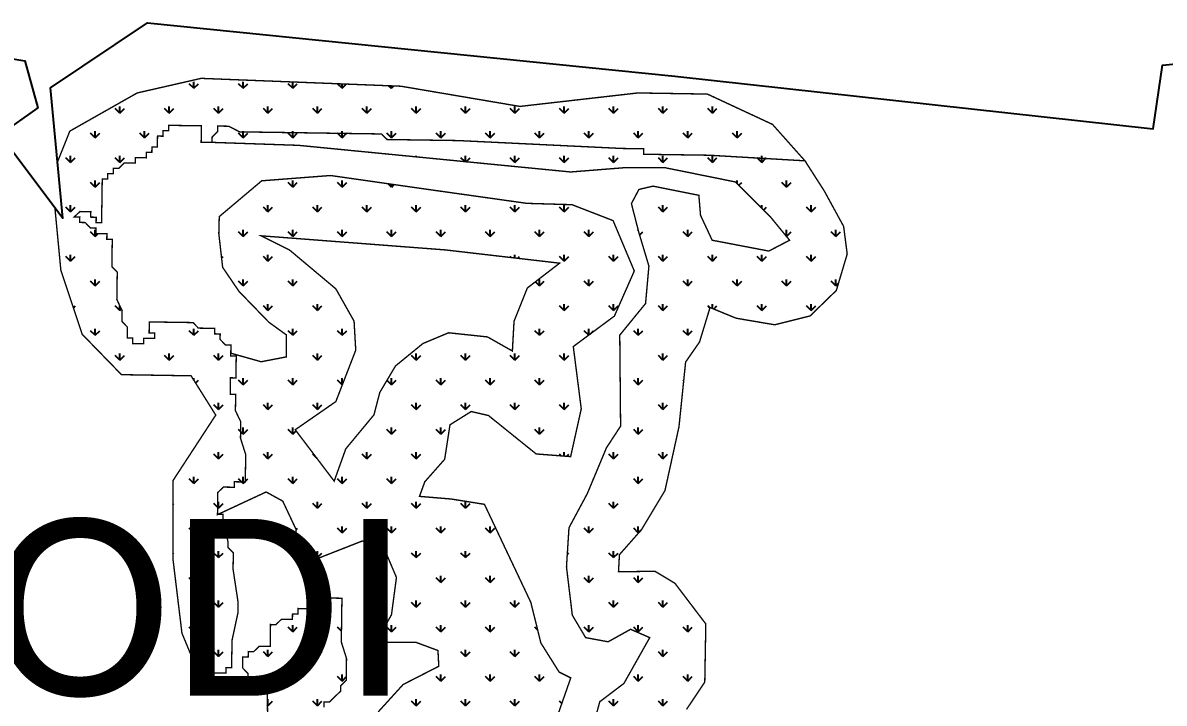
# Model space of a CAD drawing. Header units: metres. Extents: x 264592 to 266705, y 2149023 to 2150025.
# Drawn here: x 265404 to 266234, y 2149498 to 2149993 of the extents above; entities that cross this region are included whole.
import ezdxf

# ---------------------------------------------------------------- set-up
doc = ezdxf.new("R2010")
doc.units = ezdxf.units.M
for name, color, linetype in [('MANGROOVES BUFFER ZONE', 120, 'Continuous'), ('village', 3, 'Continuous'), ('VILLAGE NAME', 250, 'Continuous')]:
    doc.layers.add(name, color=color, linetype=linetype)
doc.styles.get("Standard").update_dxf_attribs({"font": 'simplex.shx'})
pattern_1 = [(90, (0, 0), (-17.96051224, 17.96051224), [4.7625, -31.15852448]), (45, (0, 0), (-17.96051224213831, 17.96051224213831), [4.7625, -20.6375]), (135, (0, 0), (-17.96051224213831, -17.9605122421383), [4.7625, -20.6375])]

msp = doc.modelspace()

# ---------------------------------------------------------------- hatches: boundary and pattern name
at = {"layer": 'MANGROOVES BUFFER ZONE'}
h = msp.add_hatch(dxfattribs=at)
h.set_pattern_fill('GRASS', color=256)
h.set_pattern_definition(pattern_1)
h.paths.add_polyline_path([(265901.7799352084, 2149940.981038691), (265851.1523180434, 2149941.797127904), (265765.4118471451, 2149932.004416469), (265678.8548869985, 2149946.693447709), (265533.5044631897, 2149952.40589264), (265486.9596591947, 2149941.797127904), (265437.965093912, 2149914.051100201), (265424.8998716109, 2149881.408752693), (265431.4325194543, 2149812.85980856), (265446.9474296574, 2149766.344483114), (265475.5275621616, 2149736.966348808), (265526.1552527123, 2149736.150295508), (265544.1199242031, 2149707.588250416), (265512.9914000364, 2149659.939938589), (265512.9914000364, 2149602.815812493), (265519.5239744941, 2149548.955935514), (265531.7726341613, 2149519.577801208), (265538.0181283334, 2149517.393262347), (265543.6710957587, 2149520.116100311), (265547.6459687054, 2149520.057118654), (265551.6208416522, 2149519.998136759), (265551.6798332632, 2149523.97367239), (265555.6547890007, 2149523.914689541), (265555.7137806118, 2149527.890225172), (265555.7727722228, 2149531.865760326), (265555.8907554448, 2149539.81683135), (265555.9497470558, 2149543.792366743), (265560.2195780575, 2149563.611062288), (265560.2785696685, 2149567.586597919), (265560.3375612795, 2149571.562133074), (265556.7166379988, 2149595.474327803), (265556.7756296098, 2149599.449863434), (265556.8346212506, 2149603.425398827), (265556.8936128616, 2149607.400934458), (265552.977648735, 2149611.4354527), (265553.0366403461, 2149615.410988092), (265549.2977338433, 2149631.372112036), (265549.3567254543, 2149635.34764719), (265545.8031464874, 2149635.400377423), (265545.3788290762, 2149635.202875144), (265545.4408441186, 2149639.382164478), (265545.4998357296, 2149643.357700109), (265545.5588273406, 2149647.333235502), (265545.6178189516, 2149651.308770895), (265549.6516835093, 2149655.225324631), (265553.6265564561, 2149655.166342735), (265557.6015121937, 2149655.107359886), (265557.6605038047, 2149659.082895517), (265561.6353767514, 2149659.023913622), (265565.6103325188, 2149658.964930773), (265565.6693241298, 2149662.940466166), (265565.7283157408, 2149666.916001558), (265565.7873073518, 2149670.891537189), (265565.9052905738, 2149678.842607975), (265562.1073096395, 2149690.828197241), (265562.1663012505, 2149694.803732872), (265562.2252928615, 2149698.779268265), (265562.2842844725, 2149702.754803658), (265558.4273959994, 2149710.764939308), (265558.4863876104, 2149714.740474939), (265558.5453792214, 2149718.716010094), (265558.6043708324, 2149722.691545725), (265554.6294150949, 2149722.750528574), (265554.6884067059, 2149726.726064205), (265554.7473983169, 2149730.70159936), (265554.8063899279, 2149734.677134991), (265558.7813456655, 2149734.618152142), (265558.8403372765, 2149738.593687773), (265558.8993288875, 2149742.569223166), (265558.9583204985, 2149746.544758558), (265559.0173121095, 2149750.520294189), (265555.0423563719, 2149750.579277039), (265555.1013479829, 2149754.554812431), (265555.1603395939, 2149758.530347824), (265551.1854666471, 2149758.58932972), (265547.2695853114, 2149762.623846769), (265547.3285769224, 2149766.599382401), (265543.3536211848, 2149766.658365488), (265543.4126127958, 2149770.633900881), (265539.4377398789, 2149770.692882776), (265535.4628669322, 2149770.751864433), (265531.4879111946, 2149770.810847521), (265527.5720298588, 2149774.845364571), (265523.5970740914, 2149774.904347658), (265519.6222011447, 2149774.963329554), (265515.6473282278, 2149775.022311211), (265511.6723724604, 2149775.081294298), (265503.722543776, 2149775.199259043), (265499.7476708591, 2149775.2582407), (265495.7727979124, 2149775.317222595), (265495.7138063014, 2149771.341687202), (265495.6548146904, 2149767.36615181), (265499.6296876371, 2149767.307169914), (265499.5706960261, 2149763.331634283), (265495.5958230793, 2149763.390616179), (265491.6208673418, 2149763.449599266), (265491.5618757308, 2149759.474063873), (265487.587002784, 2149759.53304553), (265483.6120470166, 2149759.592028618), (265483.6710386276, 2149763.567564011), (265479.6961657107, 2149763.626545668), (265479.7551573217, 2149767.602081299), (265479.8141489327, 2149771.577616692), (265475.898267597, 2149775.61213398), (265476.0162508488, 2149783.563205242), (265472.1592782736, 2149791.573259115), (265472.2772615254, 2149799.524329901), (265472.4542363584, 2149811.450936317), (265468.5383550823, 2149815.485453367), (265468.5973466933, 2149819.460988998), (265468.6563383043, 2149823.43652463), (265468.7743215263, 2149831.387595415), (265468.8333131373, 2149835.363131046), (265464.8583573699, 2149835.422114134), (265464.9173489809, 2149839.397649288), (265460.9424760342, 2149839.456630945), (265456.9676030874, 2149839.515612841), (265457.0265946984, 2149843.491148472), (265453.0516389608, 2149843.550131559), (265449.1357576251, 2149847.584648848), (265445.1608018577, 2149847.643631935), (265445.2197934687, 2149851.619167089), (265441.2449205518, 2149851.678148746), (265445.2787850797, 2149855.594702721), (265449.2537408471, 2149855.535719633), (265453.2286137938, 2149855.476737976), (265453.1696221828, 2149851.501202345), (265457.1445779204, 2149851.442219257), (265457.0855863094, 2149847.466684103), (265461.0604592562, 2149847.407702208), (265461.1194508672, 2149851.383237362), (265461.1784424782, 2149855.358772993), (265461.2374340892, 2149859.334308386), (265461.2964257002, 2149863.309844017), (265461.3554173112, 2149867.28537941), (265461.4144089222, 2149871.260914803), (265461.4734005332, 2149875.236450434), (265461.5323921442, 2149879.211985588), (265465.5072650909, 2149879.153003931), (265465.5662567019, 2149883.128539562), (265469.5412124991, 2149883.069556475), (265469.6002041101, 2149887.045092106), (265473.5750769973, 2149886.986110449), (265477.6090243459, 2149890.902662516), (265481.5838972926, 2149890.84368062), (265485.5587702394, 2149890.784698963), (265485.6177618504, 2149894.760234594), (265489.5927175879, 2149894.701251507), (265493.5675905347, 2149894.64226985), (265493.6265821755, 2149898.617805481), (265497.6015379131, 2149898.558822393), (265497.6605295241, 2149902.534357786), (265501.6354024708, 2149902.475375891), (265501.6943940818, 2149906.450911283), (265501.7533856928, 2149910.426446676), (265505.7282586098, 2149910.367465019), (265505.7872502208, 2149914.34300065), (265509.7622059584, 2149914.284017563), (265509.8211975694, 2149918.259552956), (265513.7960705161, 2149918.200571299), (265517.7710262835, 2149918.141588211), (265521.7458992004, 2149918.082606554), (265525.7207721472, 2149918.023624659), (265529.6957279146, 2149917.964641571), (265533.6706008613, 2149917.905659914), (265533.6116092503, 2149913.930124521), (265533.5526176393, 2149909.95458889), (265533.4936260283, 2149905.979053497), (265537.4685817659, 2149905.92007041), (265541.4434547126, 2149905.861088753), (265541.5024463236, 2149909.836624146), (265545.5363108516, 2149913.753177881), (265545.5953024626, 2149917.728713274), (265549.5702582002, 2149917.669730186), (265553.5451311469, 2149917.610748529), (265561.4359682202, 2149913.517248392), (265565.410841167, 2149913.458266497), (265569.3857969344, 2149913.399283648), (265573.3606698811, 2149913.340301752), (265617.084603399, 2149912.691497326), (265664.7834927142, 2149911.983709812), (265668.6994568706, 2149907.949191093), (265672.6743298173, 2149907.890209436), (265676.649202764, 2149907.831227541), (265680.6241585016, 2149907.772244453), (265720.3732191324, 2149907.182421684), (265839.561409384, 2149901.437418222), (265847.5111552477, 2149901.31945467), (265851.4861110151, 2149901.260471582), (265855.4609839618, 2149901.201489925), (265855.4019923508, 2149897.225954533), (265859.3769480884, 2149897.166971445), (265863.3518210351, 2149897.107989788), (265903.1008816659, 2149896.518167019), (265972.7546473501, 2149892.453070806), (265949.1413752232, 2149918.947455918)])
h = msp.add_hatch(dxfattribs=at)
h.set_pattern_fill('GRASS', color=256)
h.set_pattern_definition(pattern_1)
h.paths.add_polyline_path([(266179.6763732867, 2149274.633457579), (266160.4594482876, 2149266.471452135), (266147.7282776725, 2149269.352149376), (266121.3050975309, 2149277.994277013), (266111.2162522685, 2149277.51415482), (266101.607789769, 2149271.512681285), (266097.0437865935, 2149261.430187071), (266092.2395920365, 2149252.788095348), (266085.0332635083, 2149252.548016295), (266083.8321598298, 2149259.989856407), (266087.9157802425, 2149271.752724425), (266083.8321598298, 2149277.994277013), (266068.458663862, 2149284.955994932), (266055.9676846283, 2149297.198985143), (266053.3253592755, 2149306.081155919), (266056.2079493954, 2149309.682054405), (266064.6153082164, 2149305.841112779), (266078.7877738915, 2149298.399272667), (266097.5241693563, 2149295.278496373), (266111.2162522685, 2149299.839639244), (266118.1823160296, 2149315.68352794), (266115.780255444, 2149335.848480455), (266116.2606382068, 2149355.053188585), (266119.863802471, 2149362.975114977), (266128.7516174405, 2149369.456710704), (266145.5664084683, 2149370.176911949), (266170.3081021686, 2149374.978062047), (266186.6424370478, 2149373.777774522), (266198.4127687516, 2149364.655560606), (266199.6138724301, 2149351.692369151), (266193.848765576, 2149339.209299888), (266179.9165646681, 2149339.689422081), (266164.7832600817, 2149346.651140001), (266154.6944148193, 2149350.492081627), (266147.0076301426, 2149349.291758189), (266138.8404627029, 2149338.489134557), (266137.1589762616, 2149326.246108433), (266141.7229794371, 2149314.003118224), (266149.1695727324, 2149310.64229879), (266169.3472632572, 2149311.842586314), (266180.6372121981, 2149308.48176688), (266181.5980511095, 2149291.6776338)], flags=16)
h.paths.add_polyline_path([(265934.9954160881, 2149143.570060868), (265956.179353553, 2149139.814226832), (265956.0256139338, 2149145.038138473), (265949.1803430275, 2149166.320922042), (265943.8562842035, 2149157.959850302)])
h.paths.add_polyline_path([(265750.9862041448, 2149140.828385089), (265768.9168888883, 2149142.596074611), (265777.4788772158, 2149162.659797292), (265795.0437434374, 2149182.634733612), (265826.5392694674, 2149186.871832609), (265842.8927580132, 2149169.31812137), (265838.9800452711, 2149150.884124204), (265867.279809154, 2149155.575788401), (265932.5745090837, 2149143.999278757), (265915.7147780014, 2149150.738911648), (265914.573923979, 2149185.323403523), (265919.5176981287, 2149197.104946352), (265941.9548608327, 2149188.743874611), (265951.4621244582, 2149179.242633871), (265955.2649711997, 2149187.603705611), (265948.8000583533, 2149206.226154701), (265946.8986349825, 2149221.048064399), (265954.5479929546, 2149241.413196516), (265961.3931904752, 2149258.515444214), (265961.3931904752, 2149292.719903698), (265971.6610234489, 2149314.762787962), (265998.2813909544, 2149338.325873618), (266033.2680946771, 2149356.948286795), (266075.4802805946, 2149373.290433798), (266084.2269748717, 2149364.929326144), (266076.2408499429, 2149347.827114359), (266050.3811251714, 2149334.90540253), (266014.6338521004, 2149323.123859703), (265992.9573321304, 2149310.582252092), (265981.1682870743, 2149298.420640959), (265975.4639435762, 2149269.916918738), (265971.2807387747, 2149241.79326482), (265965.5763952766, 2149213.669574989), (265970.5201694265, 2149189.346388638), (265980.7902773567, 2149140.145086761), (265981.9205347501, 2149135.250410278), (266052.2848968845, 2149122.77506821), (266052.2848968845, 2149150.026359893), (266048.4819767572, 2149180.430315898), (266070.9190660755, 2149199.812865684), (266132.6308586912, 2149224.564638934), (266177.8853953877, 2149218.483833367), (266211.7312450879, 2149205.562157452), (266220.477939365, 2149195.680848408), (266211.7312450879, 2149178.198568318), (266181.6883155149, 2149168.697327577), (266167.997847088, 2149159.956187532), (266162.2935035899, 2149136.773170181), (266166.8569930656, 2149121.571156265), (266153.929356917, 2149104.50994316), (266297.9259518167, 2149076.217044775), (266308.7126432825, 2149105.036658715), (266310.2354698501, 2149190.042815413), (266322.4221186045, 2149218.054348642), (266349.2327018328, 2149238.149593836), (266393.7139734556, 2149227.797500003), (266407.8307902588, 2149221.527341807), (266411.7354553037, 2149232.453485248), (266410.1050513387, 2149232.886953354), (266386.3145568669, 2149237.216383219), (266378.4238026142, 2149241.309882164), (266374.5668300986, 2149249.319936037), (266370.7099403739, 2149257.329988956), (266370.8279235959, 2149265.281059742), (266367.0299426913, 2149277.266649246), (266367.0889343023, 2149281.242184877), (266369.105907608, 2149283.200460672), (266324.4137945175, 2149283.167734385), (266276.1293943524, 2149252.99505496), (266259.1949163973, 2149219.415457487), (266239.8357628882, 2149237.353624344), (266220.4766093493, 2149255.291791201), (266227.8006125391, 2149302.497361183), (266238.3634206355, 2149319.991586208), (266242.7357639968, 2149352.111183882), (266237.7507666647, 2149379.88728857), (266224.5232466161, 2149397.734410524), (266193.4432622194, 2149421.026301146), (266162.3058300018, 2149422.223740816), (266140.8116059601, 2149412.001167297), (266099.0840880871, 2149410.414022207), (266053.0293189287, 2149414.774662495), (266028.7082698941, 2149412.43888092), (265976.9635997117, 2149384.609529257), (265965.3835308254, 2149397.774380207), (265928.6145433784, 2149416.215999842), (265906.5225843489, 2149415.318065166), (265893.4218181372, 2149408.64831233), (265869.7426868677, 2149433.02444458), (265861.5965408087, 2149446.13834095), (265860.170669347, 2149465.771613121), (265864.2075065076, 2149473.311383963), (265886.5865104496, 2149493.572118998), (265899.8836703598, 2149513.477149963), (265900.6347565651, 2149555.718808889), (265878.1711091995, 2149585.269394875), (265863.68226403, 2149594.006024837), (265837.1203098893, 2149593.669769764), (265837.7916912138, 2149606.077060699), (265853.8993911445, 2149624.342230558), (265870.9157080352, 2149652.687380791), (265881.1056309342, 2149699.040088177), (265885.9413652122, 2149746.153322697), (265896.0788393617, 2149760.753469706), (265903.7097250223, 2149785.788775921), (265922.7102427781, 2149778.01068759), (265950.7088068128, 2149773.242617607), (265976.4529424906, 2149779.631360292), (265995.6028122306, 2149798.208546162), (266003.4968943596, 2149824.690856457), (266000.8915826082, 2149844.799931288), (265986.7565251589, 2149870.641891241), (265972.754647331, 2149892.453070807), (265903.1008816659, 2149896.518167019), (265863.3518210351, 2149897.107989788), (265859.3769480884, 2149897.166971445), (265855.4019923508, 2149897.225954533), (265855.4609839618, 2149901.201489925), (265851.4861110151, 2149901.260471582), (265847.5111552477, 2149901.31945467), (265839.561409384, 2149901.437418222), (265720.3732191324, 2149907.182421684), (265680.6241585016, 2149907.772244453), (265676.649202764, 2149907.831227541), (265672.6743298173, 2149907.890209436), (265668.6994568706, 2149907.949191093), (265664.7834927142, 2149911.983709812), (265617.084603399, 2149912.691497326), (265573.3606698811, 2149913.340301752), (265569.3857969344, 2149913.399283648), (265565.410841167, 2149913.458266497), (265561.4359682202, 2149913.517248392), (265553.5451311469, 2149917.610748529), (265549.5702582002, 2149917.669730186), (265545.5953024626, 2149917.728713274), (265545.5363108516, 2149913.753177881), (265541.5024463236, 2149909.836624146), (265541.4434547126, 2149905.861088753), (265604.2361650269, 2149903.715993263), (265802.2947638542, 2149884.346372193), (265840.4529037944, 2149887.372876607), (265871.3427776792, 2149887.372876607), (265922.2201997518, 2149877.08276878), (265947.658910788, 2149851.66013888), (265961.5896439821, 2149834.711706975), (265946.4475331122, 2149826.842788315), (265905.2610590609, 2149834.711706975), (265896.7814887155, 2149852.870733463), (265895.5701110396, 2149867.397940288), (265862.257481803, 2149874.056264365), (265851.9608816366, 2149871.635039286), (265846.509718788, 2149861.344931459), (265851.9608816366, 2149840.159400556), (265859.2290743062, 2149815.947401153), (265856.8063189544, 2149788.708861421), (265838.0301484426, 2149765.707420688), (265838.6387360155, 2149699.517895196), (265828.3421358491, 2149683.780093787), (265814.4114026551, 2149650.488545227), (265801.0863216062, 2149625.671230575), (265799.2692917852, 2149597.22209626), (265803.5090769579, 2149562.114637868), (265813.2000249792, 2149545.771521212), (265829.5534401393, 2149542.745016797), (265845.9069286851, 2149551.824530041), (265859.8376618791, 2149545.771521212), (265841.0614913673, 2149512.480008564), (265823.4966251456, 2149499.163396323), (265815.6315132288, 2149470.356783042), (265823.5054314291, 2149432.828135483), (265846.5213871136, 2149398.931307588), (265850.1555201412, 2149375.929902767), (265839.8588465892, 2149350.507272867), (265811.9974535868, 2149331.137651796), (265833.1963794504, 2149297.846103235), (265857.4237128108, 2149276.055292998), (265885.2851791988, 2149263.94927534), (265910.11823809, 2149271.818194), (265921.6262159323, 2149302.688517481), (265917.3864307596, 2149356.560281696), (265930.7114384228, 2149377.14049735), (265934.9512235955, 2149354.744371865), (265936.7683268022, 2149320.242228721), (265933.7399193053, 2149289.977184575), (265918.5978084354, 2149260.922770925), (265883.4681493778, 2149236.710735608), (265847.7382687167, 2149207.452048264), (265830.173402495, 2149202.004354682), (265826.5392694674, 2149212.294462509), (265841.6813803373, 2149226.821669335), (265835.0189131985, 2149259.507902646), (265802.9176616378, 2149308.537252615), (265769.6050324012, 2149320.643270274), (265745.9833511859, 2149324.880369272), (265724.1786997915, 2149323.669774689), (265706.6139069556, 2149300.668333955), (265702.3741217828, 2149269.192731139), (265698.1578200327, 2149204.931990341), (265731.4469658468, 2149220.16338117), (265733.0396555965, 2149205.310909427), (265721.9073941689, 2149194.892044169), (265698.5885390261, 2149174.009170891), (265707.724405766, 2149148.151250563)])
h = msp.add_hatch(dxfattribs=at)
h.set_pattern_fill('GRASS', color=256)
h.set_pattern_definition(pattern_1)
h.paths.add_polyline_path([(265739.5982819761, 2149642.686496752), (265715.4816876303, 2149646.542701445), (265692.3296748663, 2149648.470839704), (265696.1883681222, 2149659.07543852), (265710.6583394068, 2149675.464380288), (265714.5170326627, 2149700.529782614), (265729.9516589149, 2149710.170330257), (265742.4923202645, 2149707.278176738), (265777.2202660248, 2149679.320584981), (265802.3015887239, 2149677.392482635), (265810.01890185, 2149712.098468516), (265804.230898659, 2149757.409053215), (265834.1354961959, 2149779.582302021), (265848.6054674805, 2149812.360185556), (265833.1708412283, 2149848.994273785), (265803.2662436914, 2149860.562923774), (265770.4676078663, 2149861.526974947), (265701.9763713132, 2149871.167522591), (265627.697131569, 2149881.77215732), (265577.5344861708, 2149877.915916715), (265546.6652336664, 2149851.886427304), (265546.336832679, 2149839.490088169), (265549.1394323907, 2149814.983098588), (265561.050371087, 2149797.478085508), (265582.7703353888, 2149775.071652964), (265595.3818873202, 2149765.969047599), (265595.3818873202, 2149749.864429819), (265577.1651359653, 2149746.363441568), (265555.0718521774, 2149752.567044735), (265555.0423563719, 2149750.579277039), (265559.0173121095, 2149750.520294189), (265558.9583204985, 2149746.544758558), (265558.8993288875, 2149742.569223166), (265558.8403372765, 2149738.593687773), (265558.7813456655, 2149734.618152142), (265554.8063899279, 2149734.677134991), (265554.7473983169, 2149730.70159936), (265554.6884067059, 2149726.726064205), (265554.6294150949, 2149722.750528574), (265558.6043708324, 2149722.691545725), (265558.5453792214, 2149718.716010094), (265558.4863876104, 2149714.740474939), (265558.4273959994, 2149710.764939308), (265562.2842844725, 2149702.754803658), (265562.2252928615, 2149698.779268265), (265562.1663012505, 2149694.803732872), (265562.1073096395, 2149690.828197241), (265565.9052905738, 2149678.842607975), (265565.7873073518, 2149670.891537189), (265565.7283157408, 2149666.916001558), (265565.6693241298, 2149662.940466166), (265565.6103325188, 2149658.964930773), (265561.6353767514, 2149659.023913622), (265557.6605038047, 2149659.082895517), (265557.6015121937, 2149655.107359886), (265553.6265564561, 2149655.166342735), (265549.6516835093, 2149655.225324631), (265545.6178189516, 2149651.308770895), (265545.5588273406, 2149647.333235502), (265545.4998357296, 2149643.357700109), (265545.4408441186, 2149639.382164478), (265545.3818525076, 2149635.406628847), (265545.8031464874, 2149635.400377423), (265580.7680800723, 2149651.675113948), (265592.8454575261, 2149645.036793466), (265602.507344812, 2149624.518276512), (265601.9034539235, 2149602.792792198), (265606.7344342594, 2149594.343984762), (265620.0195201042, 2149603.999759559), (265650.8167812413, 2149616.069469076), (265667.1211747568, 2149609.431112681), (265675.5753536516, 2149589.51611532), (265671.9521550926, 2149562.359241971), (265660.4786685272, 2149542.444208697), (265671.3482642042, 2149542.444208697), (265689.4643303849, 2149542.444208697), (265705.7687239003, 2149536.409371896), (265706.3726147887, 2149524.943146058), (265680.4062606017, 2149511.66646918), (265662.2902678067, 2149491.751435907), (265663.4979761978, 2149466.405049512), (265679.1985522106, 2149435.627274081), (265690.6720387759, 2149390.365854412), (265703.3532337324, 2149347.518369465), (265728.1118061427, 2149343.89743147), (265769.7787363424, 2149346.311402104), (265804.1991960385, 2149352.346238906), (265825.9383873925, 2149369.243853779), (265827.1461691693, 2149391.572821773), (265800.5759974796, 2149426.574982965), (265788.4986200258, 2149455.542307355), (265789.7063284169, 2149480.28521007), (265802.3875967591, 2149516.494338622), (265793.9334178643, 2149520.718724384), (265780.6483320195, 2149541.840725018), (265773.3615727689, 2149571.346422642)])
h.paths.add_polyline_path([(265630.2762718379, 2149659.559726632), (265601.9370645721, 2149696.919726287), (265631.4822189723, 2149717.407429804), (265645.9532910425, 2149754.767429459), (265644.7473439081, 2149775.857718829), (265631.4822189723, 2149799.358351609), (265597.7163596802, 2149827.679635299), (265577.2156253238, 2149837.923487057), (265711.0731153579, 2149827.679635299), (265794.2818531466, 2149818.03833348), (265770.7663610327, 2149799.960937462), (265761.1189307289, 2149775.857718829), (265759.9130569801, 2149754.164843607), (265741.8242168925, 2149764.408695365), (265713.4850096267, 2149767.421588716), (265694.793159279, 2149759.588044455), (265674.8954351826, 2149743.318405996), (265663.4391942557, 2149724.035838271), (265659.2184159781, 2149707.766163899), (265638.7177550074, 2149683.060359413)], flags=16)
h = msp.add_hatch(dxfattribs=at)
h.set_pattern_fill('GRASS', color=256)
h.set_pattern_definition(pattern_1)
h.paths.add_polyline_path([(265639.0097999573, 2149514.724991322), (265639.0687915981, 2149518.700526714), (265639.1277832091, 2149522.676062346), (265639.1867748201, 2149526.651597977), (265639.2457664311, 2149530.627133131), (265635.4478683174, 2149542.612721205), (265635.5068599284, 2149546.588256836), (265635.5658515394, 2149550.563792229), (265635.6248431504, 2149554.539327621), (265635.6838347614, 2149558.514863014), (265635.7428263724, 2149562.490398645), (265635.8018179834, 2149566.465934277), (265635.8608095944, 2149570.441469431), (265635.9198012054, 2149574.417005062), (265631.9448454678, 2149574.47598815), (265627.9699725211, 2149574.534969807), (265623.9361079633, 2149570.618416071), (265619.9611522257, 2149570.677399158), (265611.9523319006, 2149566.819828749), (265607.9774590135, 2149566.878810406), (265604.0025860667, 2149566.937792301), (265603.9435944557, 2149562.96225667), (265599.9686386883, 2149563.021239519), (265599.9096470773, 2149559.045703888), (265595.9347741306, 2149559.104685783), (265591.959818393, 2149559.163668871), (265587.9259538352, 2149555.247115135), (265583.9510808885, 2149555.306097031), (265583.8920892775, 2149551.330561638), (265583.8330976665, 2149547.355026245), (265583.7741060555, 2149543.379490614), (265583.7151144445, 2149539.403955221), (265579.7401587069, 2149539.46293807), (265575.7652857602, 2149539.521919966), (265571.7313384116, 2149535.605367661), (265567.7564654946, 2149535.664349318), (265567.6974738836, 2149531.688813686), (265563.7226009369, 2149531.747795582), (265563.6636093259, 2149527.772260427), (265563.6046177149, 2149523.796724796), (265567.5204990506, 2149519.76220727), (265567.4615074396, 2149515.786671877), (265571.4363803267, 2149515.72769022), (265571.3773887157, 2149511.752154827), (265575.3523444533, 2149511.69317174), (265575.3074902927, 2149508.67038069), (265581.583762078, 2149508.969072386), (265582.1152946706, 2149463.01966552), (265589.7827789094, 2149440.031764024), (265605.6288787564, 2149415.511378857), (265629.6536675972, 2149394.566860748), (265629.1424628422, 2149363.91632542), (265616.879126036, 2149319.221470768), (265603.6216198719, 2149304.500247532), (265616.0087129772, 2149304.316439867), (265619.9836687148, 2149304.257456779), (265624.0175332725, 2149308.174010515), (265643.8920635879, 2149307.879099131), (265647.8669365048, 2149307.820117474), (265647.9259281158, 2149311.795652866), (265651.9008838832, 2149311.736669779), (265655.8757568002, 2149311.677688122), (265659.8507125676, 2149311.618705034), (265659.9097041786, 2149315.594240427), (265663.8845771253, 2149315.53525877), (265663.9435687363, 2149319.510794401), (265667.9184416831, 2149319.451812506), (265667.9774333239, 2149323.427348137), (265668.0364249051, 2149327.402883291), (265672.1293638945, 2149335.294971228), (265672.1883555055, 2149339.27050662), (265672.2473471165, 2149343.246042252), (265672.3063387275, 2149347.221577644), (265676.2812116742, 2149347.162595987), (265676.3402032852, 2149351.13813138), (265676.3991948962, 2149355.113667011), (265676.4581865072, 2149359.089202404), (265676.5171781182, 2149363.064738035), (265672.6012967825, 2149367.099254847), (265672.6602883935, 2149371.074790478), (265672.7192800045, 2149375.050326109), (265672.7782716155, 2149379.025861263), (265668.8623074889, 2149383.060379982), (265665.0644093752, 2149395.045968294), (265665.1234009862, 2149399.021503687), (265665.1823925972, 2149402.997039318), (265661.2665112615, 2149407.031556368), (265661.3255028725, 2149411.007091761), (265657.3505471051, 2149411.066074848), (265657.4095387161, 2149415.041610479), (265653.4936574101, 2149419.076127291), (265649.5187016428, 2149419.135110378), (265645.6028203368, 2149423.169627666), (265641.6279474199, 2149423.228609562), (265637.6529916525, 2149423.287592649), (265637.7119832635, 2149427.263128281), (265633.7371103168, 2149427.322109938), (265629.8211474419, 2149431.356711388), (265629.8801390529, 2149435.332246542), (265625.9052661061, 2149435.391228199), (265625.9642577171, 2149439.36676383), (265626.0232493281, 2149443.342299223), (265622.1073679924, 2149447.37681675), (265622.1663596034, 2149451.352352142), (265622.2253512144, 2149455.327887535), (265618.3093870878, 2149459.362406254), (265618.3683786988, 2149463.337941408), (265618.4273703098, 2149467.313477039), (265618.4863619208, 2149471.289012671), (265614.5114889741, 2149471.347994328), (265614.5704805851, 2149475.323529482), (265614.6294721961, 2149479.299065113), (265614.6884638071, 2149483.274600744), (265614.7474554181, 2149487.250136137), (265614.8064470291, 2149491.22567153), (265618.7813199759, 2149491.166689873), (265618.8403115869, 2149495.142225266), (265622.8152673244, 2149495.083242178), (265622.8742589355, 2149499.058777809), (265626.8491318822, 2149498.999795914), (265630.8829964399, 2149502.916349649), (265634.9169437885, 2149506.832901955), (265634.9759353995, 2149510.808437586)])

# ---------------------------------------------------------------- linework, layer by layer
at = {"layer": 'MANGROOVES BUFFER ZONE', "const_width": 1}
for points in [[(265427.1042597807, 2149858.277476506), (265431.4325194543, 2149812.85980856), (265446.9474296574, 2149766.344483114), (265475.5275621616, 2149736.966348808), (265526.1552527123, 2149736.150295508), (265544.1199242031, 2149707.588250416), (265512.9914000364, 2149659.939938589), (265512.9914000364, 2149602.815812493), (265519.5239744941, 2149548.955935514), (265531.7726341613, 2149519.577801208), (265538.0181283334, 2149517.393262347), (265543.6710957587, 2149520.116100311), (265547.6459687054, 2149520.057118654), (265551.6208416522, 2149519.998136759), (265551.6798332632, 2149523.97367239), (265555.6547890007, 2149523.914689541), (265555.7137806118, 2149527.890225172), (265555.7727722228, 2149531.865760326), (265555.8907554448, 2149539.81683135), (265555.9497470558, 2149543.792366743), (265560.2195780575, 2149563.611062288), (265560.2785696685, 2149567.586597919), (265560.3375612795, 2149571.562133074), (265556.7166379988, 2149595.474327803), (265556.7756296098, 2149599.449863434), (265556.8346212506, 2149603.425398827), (265556.8936128616, 2149607.400934458), (265552.977648735, 2149611.4354527), (265553.0366403461, 2149615.410988092), (265549.2977338433, 2149631.372112036), (265549.3567254543, 2149635.34764719), (265545.8031464874, 2149635.400377423), (265545.3788290762, 2149635.202875144), (265545.4408441186, 2149639.382164478), (265545.4998357296, 2149643.357700109), (265545.5588273406, 2149647.333235502), (265545.6178189516, 2149651.308770895), (265549.6516835093, 2149655.225324631), (265553.6265564561, 2149655.166342735), (265557.6015121937, 2149655.107359886), (265557.6605038047, 2149659.082895517), (265561.6353767514, 2149659.023913622), (265565.6103325188, 2149658.964930773), (265565.6693241298, 2149662.940466166), (265565.7283157408, 2149666.916001558), (265565.7873073518, 2149670.891537189), (265565.9052905738, 2149678.842607975), (265562.1073096395, 2149690.828197241), (265562.1663012505, 2149694.803732872), (265562.2252928615, 2149698.779268265), (265562.2842844725, 2149702.754803658), (265558.4273959994, 2149710.764939308), (265558.4863876104, 2149714.740474939), (265558.5453792214, 2149718.716010094), (265558.6043708324, 2149722.691545725), (265554.6294150949, 2149722.750528574), (265554.6884067059, 2149726.726064205), (265554.7473983169, 2149730.70159936), (265554.8063899279, 2149734.677134991), (265558.7813456655, 2149734.618152142), (265558.8403372765, 2149738.593687773), (265558.8993288875, 2149742.569223166), (265558.9583204985, 2149746.544758558), (265559.0173121095, 2149750.520294189), (265555.0423563719, 2149750.579277039), (265555.1013479829, 2149754.554812431), (265555.1603395939, 2149758.530347824), (265551.1854666471, 2149758.58932972), (265547.2695853114, 2149762.623846769), (265547.3285769224, 2149766.599382401), (265543.3536211848, 2149766.658365488), (265543.4126127958, 2149770.633900881), (265539.4377398789, 2149770.692882776), (265535.4628669322, 2149770.751864433), (265531.4879111946, 2149770.810847521), (265527.5720298588, 2149774.845364571), (265523.5970740914, 2149774.904347658), (265519.6222011447, 2149774.963329554), (265515.6473282278, 2149775.022311211), (265511.6723724604, 2149775.081294298), (265503.722543776, 2149775.199259043), (265499.7476708591, 2149775.2582407), (265495.7727979124, 2149775.317222595), (265495.7138063014, 2149771.341687202), (265495.6548146904, 2149767.36615181), (265499.6296876371, 2149767.307169914), (265499.5706960261, 2149763.331634283), (265495.5958230793, 2149763.390616179), (265491.6208673418, 2149763.449599266), (265491.5618757308, 2149759.474063873), (265487.587002784, 2149759.53304553), (265483.6120470166, 2149759.592028618), (265483.6710386276, 2149763.567564011), (265479.6961657107, 2149763.626545668), (265479.7551573217, 2149767.602081299), (265479.8141489327, 2149771.577616692), (265475.898267597, 2149775.61213398), (265476.0162508488, 2149783.563205242), (265472.1592782736, 2149791.573259115), (265472.2772615254, 2149799.524329901), (265472.4542363584, 2149811.450936317), (265468.5383550823, 2149815.485453367), (265468.5973466933, 2149819.460988998), (265468.6563383043, 2149823.43652463), (265468.7743215263, 2149831.387595415), (265468.8333131373, 2149835.363131046), (265464.8583573699, 2149835.422114134), (265464.9173489809, 2149839.397649288), (265460.9424760342, 2149839.456630945), (265456.9676030874, 2149839.515612841), (265457.0265946984, 2149843.491148472), (265453.0516389608, 2149843.550131559), (265449.1357576251, 2149847.584648848), (265445.1608018577, 2149847.643631935), (265445.2197934687, 2149851.619167089), (265441.2449205518, 2149851.678148746), (265445.2787850797, 2149855.594702721), (265449.2537408471, 2149855.535719633), (265453.2286137938, 2149855.476737976), (265453.1696221828, 2149851.501202345), (265457.1445779204, 2149851.442219257), (265457.0855863094, 2149847.466684103), (265461.0604592562, 2149847.407702208), (265461.1194508672, 2149851.383237362), (265461.1784424782, 2149855.358772993), (265461.2374340892, 2149859.334308386), (265461.2964257002, 2149863.309844017), (265461.3554173112, 2149867.28537941), (265461.4144089222, 2149871.260914803), (265461.4734005332, 2149875.236450434), (265461.5323921442, 2149879.211985588), (265465.5072650909, 2149879.153003931), (265465.5662567019, 2149883.128539562), (265469.5412124991, 2149883.069556475), (265469.6002041101, 2149887.045092106), (265473.5750769973, 2149886.986110449), (265477.6090243459, 2149890.902662516), (265481.5838972926, 2149890.84368062), (265485.5587702394, 2149890.784698963), (265485.6177618504, 2149894.760234594), (265489.5927175879, 2149894.701251507), (265493.5675905347, 2149894.64226985), (265493.6265821755, 2149898.617805481), (265497.6015379131, 2149898.558822393), (265497.6605295241, 2149902.534357786), (265501.6354024708, 2149902.475375891), (265501.6943940818, 2149906.450911283), (265501.7533856928, 2149910.426446676), (265505.7282586098, 2149910.367465019), (265505.7872502208, 2149914.34300065), (265509.7622059584, 2149914.284017563), (265509.8211975694, 2149918.259552956), (265513.7960705161, 2149918.200571299), (265517.7710262835, 2149918.141588211), (265521.7458992004, 2149918.082606554), (265525.7207721472, 2149918.023624659), (265529.6957279146, 2149917.964641571), (265533.6706008613, 2149917.905659914), (265533.6116092503, 2149913.930124521), (265533.5526176393, 2149909.95458889), (265533.4936260283, 2149905.979053497), (265537.4685817659, 2149905.92007041), (265541.4434547126, 2149905.861088753), (265541.5024463236, 2149909.836624146), (265545.5363108516, 2149913.753177881), (265545.5953024626, 2149917.728713274), (265549.5702582002, 2149917.669730186), (265553.5451311469, 2149917.610748529), (265561.4359682202, 2149913.517248392), (265565.410841167, 2149913.458266497), (265569.3857969344, 2149913.399283648), (265573.3606698811, 2149913.340301752), (265617.084603399, 2149912.691497326), (265664.7834927142, 2149911.983709812), (265668.6994568706, 2149907.949191093), (265672.6743298173, 2149907.890209436), (265676.649202764, 2149907.831227541), (265680.6241585016, 2149907.772244453), (265720.3732191324, 2149907.182421684), (265839.561409384, 2149901.437418222), (265847.5111552477, 2149901.31945467), (265851.4861110151, 2149901.260471582), (265855.4609839618, 2149901.201489925), (265855.4019923508, 2149897.225954533), (265859.3769480884, 2149897.166971445), (265863.3518210351, 2149897.107989788), (265903.1008816659, 2149896.518167019), (265972.7546473501, 2149892.453070806), (265949.1413752232, 2149918.947455918), (265901.7799352084, 2149940.981038691), (265851.1523180434, 2149941.797127904), (265765.4118471451, 2149932.004416469), (265678.8548869985, 2149946.693447709), (265533.5044631897, 2149952.40589264), (265486.9596591947, 2149941.797127904), (265437.965093912, 2149914.051100201), (265428.9124965314, 2149891.433955024)], [(265886.5865104496, 2149493.572118998), (265899.8836703598, 2149513.477149963), (265900.6347565651, 2149555.718808889), (265878.1711091995, 2149585.269394875), (265863.68226403, 2149594.006024837), (265837.1203098893, 2149593.669769764), (265837.7916912138, 2149606.077060699), (265853.8993911445, 2149624.342230558), (265870.9157080352, 2149652.687380791), (265881.1056309342, 2149699.040088177), (265885.9413652122, 2149746.153322697), (265896.0788393617, 2149760.753469706), (265903.7097250223, 2149785.788775921), (265922.7102427781, 2149778.01068759), (265950.7088068128, 2149773.242617607), (265976.4529424906, 2149779.631360292), (265995.6028122306, 2149798.208546162), (266003.4968943596, 2149824.690856457), (266000.8915826082, 2149844.799931288), (265986.7565251589, 2149870.641891241), (265972.754647331, 2149892.453070807), (265903.1008816659, 2149896.518167019), (265863.3518210351, 2149897.107989788), (265859.3769480884, 2149897.166971445), (265855.4019923508, 2149897.225954533), (265855.4609839618, 2149901.201489925), (265851.4861110151, 2149901.260471582), (265847.5111552477, 2149901.31945467), (265839.561409384, 2149901.437418222), (265720.3732191324, 2149907.182421684), (265680.6241585016, 2149907.772244453), (265676.649202764, 2149907.831227541), (265672.6743298173, 2149907.890209436), (265668.6994568706, 2149907.949191093), (265664.7834927142, 2149911.983709812), (265617.084603399, 2149912.691497326), (265573.3606698811, 2149913.340301752), (265569.3857969344, 2149913.399283648), (265565.410841167, 2149913.458266497), (265561.4359682202, 2149913.517248392), (265553.5451311469, 2149917.610748529), (265549.5702582002, 2149917.669730186), (265545.5953024626, 2149917.728713274), (265545.5363108516, 2149913.753177881), (265541.5024463236, 2149909.836624146), (265541.4434547126, 2149905.861088753), (265604.2361650269, 2149903.715993263), (265802.2947638542, 2149884.346372193), (265840.4529037944, 2149887.372876607), (265871.3427776792, 2149887.372876607), (265922.2201997518, 2149877.08276878), (265947.658910788, 2149851.66013888), (265961.5896439821, 2149834.711706975), (265946.4475331122, 2149826.842788315), (265905.2610590609, 2149834.711706975), (265896.7814887155, 2149852.870733463), (265895.5701110396, 2149867.397940288), (265862.257481803, 2149874.056264365), (265851.9608816366, 2149871.635039286), (265846.509718788, 2149861.344931459), (265851.9608816366, 2149840.159400556), (265859.2290743062, 2149815.947401153), (265856.8063189544, 2149788.708861421), (265838.0301484426, 2149765.707420688), (265838.6387360155, 2149699.517895196), (265828.3421358491, 2149683.780093787), (265814.4114026551, 2149650.488545227), (265801.0863216062, 2149625.671230575), (265799.2692917852, 2149597.22209626), (265803.5090769579, 2149562.114637868), (265813.2000249792, 2149545.771521212), (265829.5534401393, 2149542.745016797), (265845.9069286851, 2149551.824530041), (265859.8376618791, 2149545.771521212), (265841.0614913673, 2149512.480008564), (265823.4966251456, 2149499.163396323), (265815.6315132288, 2149470.356783042)], [(265789.7063284169, 2149480.28521007), (265802.3875967591, 2149516.494338622), (265793.9334178643, 2149520.718724384), (265780.6483320195, 2149541.840725018), (265773.3615727689, 2149571.346422642), (265739.5982819761, 2149642.686496752), (265739.5982819761, 2149642.686496752), (265715.4816876303, 2149646.542701445), (265692.3296748663, 2149648.470839704), (265696.1883681222, 2149659.07543852), (265710.6583394068, 2149675.464380288), (265714.5170326627, 2149700.529782614), (265729.9516589149, 2149710.170330257), (265742.4923202645, 2149707.278176738), (265777.2202660248, 2149679.320584981), (265802.3015887239, 2149677.392482635), (265810.01890185, 2149712.098468516), (265804.230898659, 2149757.409053215), (265834.1354961959, 2149779.582302021), (265848.6054674805, 2149812.360185556), (265833.1708412283, 2149848.994273785), (265803.2662436914, 2149860.562923774), (265770.4676078663, 2149861.526974947), (265701.9763713132, 2149871.167522591), (265627.697131569, 2149881.77215732), (265577.5344861708, 2149877.915916715), (265546.6652336664, 2149851.886427304), (265546.336832679, 2149839.490088169), (265549.1394323907, 2149814.983098588), (265561.050371087, 2149797.478085508), (265582.7703353888, 2149775.071652964), (265595.3818873202, 2149765.969047599), (265595.3818873202, 2149749.864429819), (265577.1651359653, 2149746.363441568), (265555.0718521774, 2149752.567044735), (265555.0423563719, 2149750.579277039), (265559.0173121095, 2149750.520294189), (265558.9583204985, 2149746.544758558), (265558.8993288875, 2149742.569223166), (265558.8403372765, 2149738.593687773), (265558.7813456655, 2149734.618152142), (265554.8063899279, 2149734.677134991), (265554.7473983169, 2149730.70159936), (265554.6884067059, 2149726.726064205), (265554.6294150949, 2149722.750528574), (265558.6043708324, 2149722.691545725), (265558.5453792214, 2149718.716010094), (265558.4863876104, 2149714.740474939), (265558.4273959994, 2149710.764939308), (265562.2842844725, 2149702.754803658), (265562.2252928615, 2149698.779268265), (265562.1663012505, 2149694.803732872), (265562.1073096395, 2149690.828197241), (265565.9052905738, 2149678.842607975), (265565.7873073518, 2149670.891537189), (265565.7283157408, 2149666.916001558), (265565.6693241298, 2149662.940466166), (265565.6103325188, 2149658.964930773), (265561.6353767514, 2149659.023913622), (265557.6605038047, 2149659.082895517), (265557.6015121937, 2149655.107359886), (265553.6265564561, 2149655.166342735), (265549.6516835093, 2149655.225324631), (265545.6178189516, 2149651.308770895), (265545.5588273406, 2149647.333235502), (265545.4998357296, 2149643.357700109), (265545.4408441186, 2149639.382164478), (265545.3818525076, 2149635.406628847), (265545.8031464874, 2149635.400377423), (265580.7680800723, 2149651.675113948), (265592.8454575261, 2149645.036793466), (265602.507344812, 2149624.518276512), (265601.9034539235, 2149602.792792198), (265606.7344342594, 2149594.343984762), (265620.0195201042, 2149603.999759559), (265650.8167812413, 2149616.069469076), (265667.1211747568, 2149609.431112681), (265675.5753536516, 2149589.51611532), (265671.9521550926, 2149562.359241971), (265660.4786685272, 2149542.444208697), (265671.3482642042, 2149542.444208697), (265689.4643303849, 2149542.444208697), (265705.7687239003, 2149536.409371896), (265706.3726147887, 2149524.943146058), (265680.4062606017, 2149511.66646918), (265662.2902678067, 2149491.751435907)], [(265622.8152673244, 2149495.083242178), (265622.8742589355, 2149499.058777809), (265626.8491318822, 2149498.999795914), (265630.8829964399, 2149502.916349649), (265634.9169437885, 2149506.832901955), (265634.9759353995, 2149510.808437586), (265639.0097999573, 2149514.724991322), (265639.0097999573, 2149514.724991322), (265639.0687915981, 2149518.700526714), (265639.1277832091, 2149522.676062346), (265639.1867748201, 2149526.651597977), (265639.2457664311, 2149530.627133131), (265635.4478683174, 2149542.612721205), (265635.5068599284, 2149546.588256836), (265635.5658515394, 2149550.563792229), (265635.6248431504, 2149554.539327621), (265635.6838347614, 2149558.514863014), (265635.7428263724, 2149562.490398645), (265635.8018179834, 2149566.465934277), (265635.8608095944, 2149570.441469431), (265635.9198012054, 2149574.417005062), (265631.9448454678, 2149574.47598815), (265627.9699725211, 2149574.534969807), (265623.9361079633, 2149570.618416071), (265619.9611522257, 2149570.677399158), (265611.9523319006, 2149566.819828749), (265607.9774590135, 2149566.878810406), (265604.0025860667, 2149566.937792301), (265603.9435944557, 2149562.96225667), (265599.9686386883, 2149563.021239519), (265599.9096470773, 2149559.045703888), (265595.9347741306, 2149559.104685783), (265591.959818393, 2149559.163668871), (265587.9259538352, 2149555.247115135), (265583.9510808885, 2149555.306097031), (265583.8920892775, 2149551.330561638), (265583.8330976665, 2149547.355026245), (265583.7741060555, 2149543.379490614), (265583.7151144445, 2149539.403955221), (265579.7401587069, 2149539.46293807), (265575.7652857602, 2149539.521919966), (265571.7313384116, 2149535.605367661), (265567.7564654946, 2149535.664349318), (265567.6974738836, 2149531.688813686), (265563.7226009369, 2149531.747795582), (265563.6636093259, 2149527.772260427), (265563.6046177149, 2149523.796724796), (265567.5204990506, 2149519.76220727), (265567.4615074396, 2149515.786671877), (265571.4363803267, 2149515.72769022), (265571.3773887157, 2149511.752154827), (265575.3523444533, 2149511.69317174), (265575.3074902927, 2149508.67038069), (265581.583762078, 2149508.969072386), (265582.1152946706, 2149463.01966552)]]:
    msp.add_lwpolyline(points, dxfattribs=at)
msp.add_lwpolyline([(265630.2762718379, 2149659.559726632), (265601.9370645721, 2149696.919726287), (265631.4822189723, 2149717.407429804), (265645.9532910425, 2149754.767429459), (265644.7473439081, 2149775.857718829), (265631.4822189723, 2149799.358351609), (265597.7163596802, 2149827.679635299), (265577.2156253238, 2149837.923487057), (265711.0731153579, 2149827.679635299), (265794.2818531466, 2149818.03833348), (265770.7663610327, 2149799.960937462), (265761.1189307289, 2149775.857718829), (265759.9130569801, 2149754.164843607), (265741.8242168925, 2149764.408695365), (265713.4850096267, 2149767.421588716), (265694.793159279, 2149759.588044455), (265674.8954351826, 2149743.318405996), (265663.4391942557, 2149724.035838271), (265659.2184159781, 2149707.766163899), (265638.7177550074, 2149683.060359413), (265630.2762718379, 2149659.559726632)], close=True, dxfattribs=at)
at = {"layer": 'village', "color": 3}
msp.add_polyline3d([(265369.5611780869, 2149971.066588506, 0), (265405.2173011797, 2149965.14960982, 0), (265414.6137736345, 2149931.078382626, 0), (265387.3323443574, 2149911.673444064, 0), (265432.7728831547, 2149850.667040183, 0), (265423.7993129799, 2149945.430805278, 0), (265494.4852954178, 2149992.777777891, 0), (265878.130947593, 2149953.887377674, 0), (266226.1073615528, 2149915.658601269, 0), (266232.9232708323, 2149962.021751607, 0), (266306.7416444848, 2149969.481981539, 0)], dxfattribs=at)

# ---------------------------------------------------------------- texts
at = {"layer": 'VILLAGE NAME', "insert": (265090.1278262445, 2149632.10649925), "char_height": 128.6465004516829, "attachment_point": 1}
msp.add_mtext_dynamic_manual_height_columns('{\\fCalibri|b0|i0|c0|p34;RAJODI}', width=795.3688755353976, gutter_width=643.2325022584146, heights=[0], dxfattribs=at)

doc.saveas('drawing.dxf')
